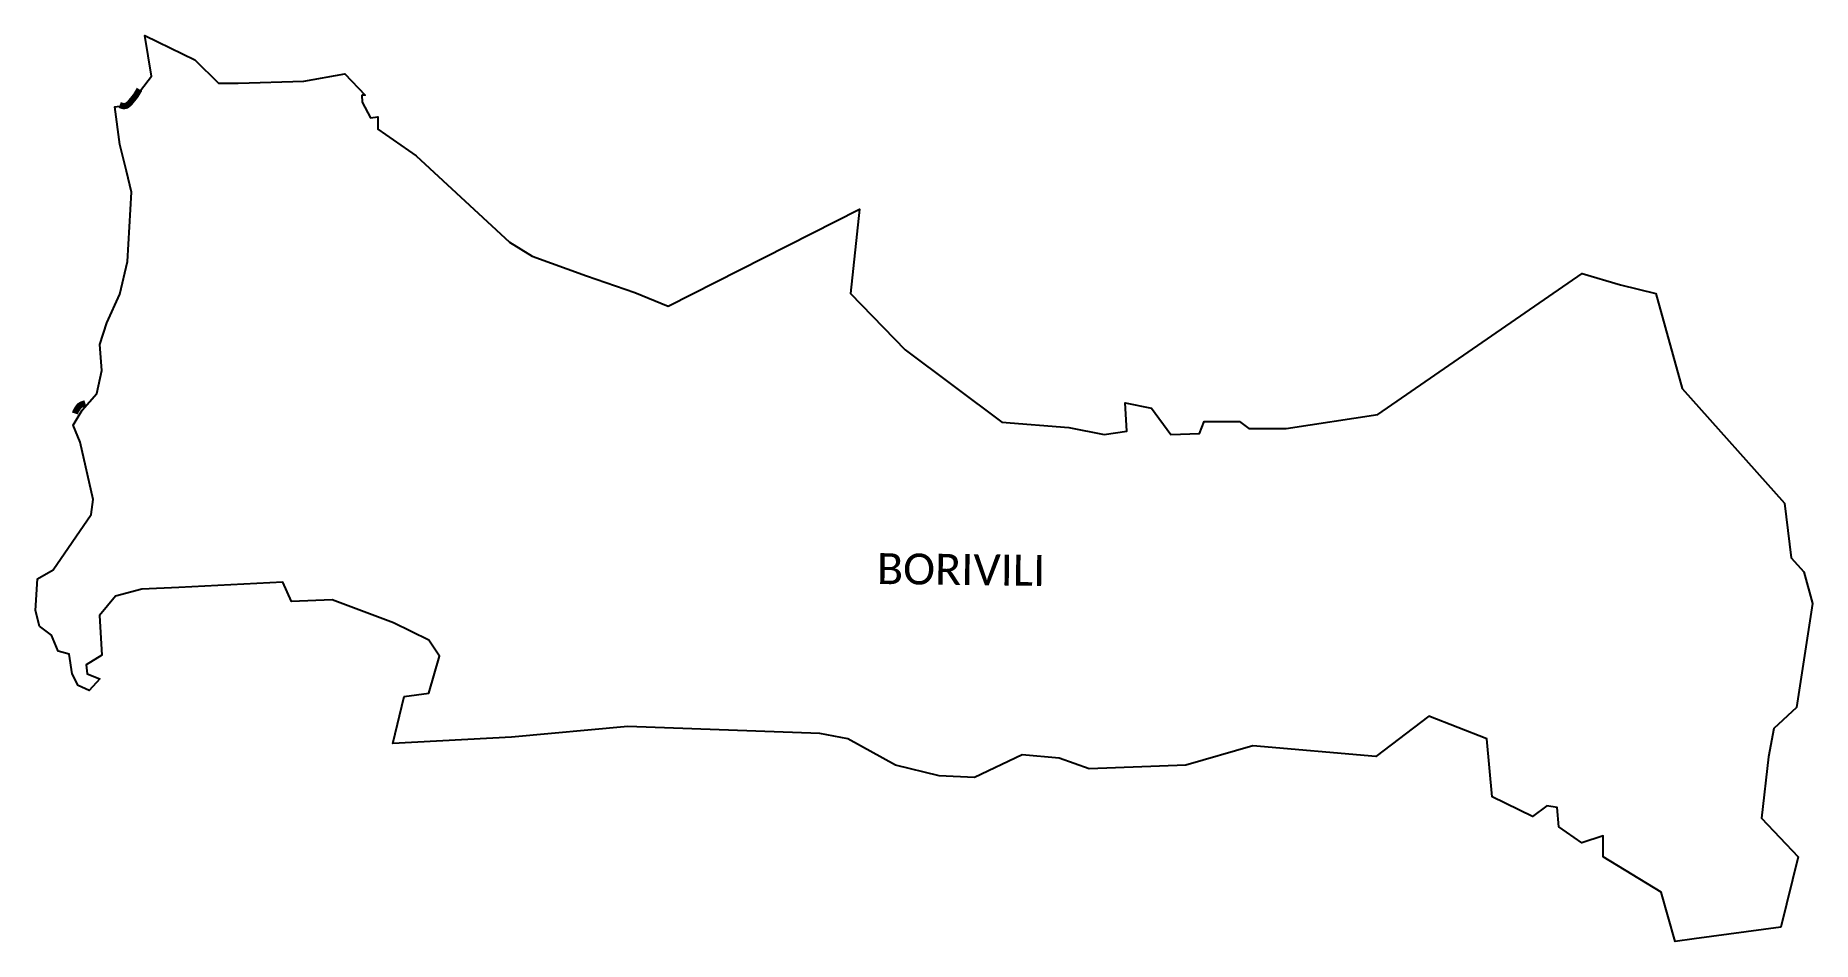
# Model space of a CAD drawing. Header units: metres. Extents: x 266208 to 280437, y 2124392 to 2131642.
import ezdxf

# ---------------------------------------------------------------- set-up
doc = ezdxf.new("R2010")
doc.units = ezdxf.units.M
for name, color, linetype in [('NATURALLY PROTECTED', 3, 'Continuous'), ('village', 22, 'Continuous'), ('VILLAGE NAME', 250, 'Continuous')]:
    doc.layers.add(name, color=color, linetype=linetype)
doc.styles.get("Standard").update_dxf_attribs({"font": 'simplex.shx'})

msp = doc.modelspace()

# ---------------------------------------------------------------- linework, layer by layer
at = {"color": 3, "flags": 128}
msp.add_lwpolyline([(268821, 2131166), (268823, 2131110)], dxfattribs=at)
at = {"layer": 'NATURALLY PROTECTED', "const_width": 50, "flags": 128}
for points in [[(267040, 2131211), (267009, 2131159), (266959, 2131098), (266937, 2131081), (266915, 2131076), (266893, 2131082), (266882, 2131086)], [(266607, 2128699), (266577, 2128689), (266559, 2128679), (266544, 2128659), (266528, 2128632), (266523, 2128617)]]:
    msp.add_lwpolyline(points, dxfattribs=at)
at = {"layer": 'village'}
msp.add_lwpolyline([(268823, 2131110), (268889, 2130983), (268950, 2130992), (268948, 2130893), (269255, 2130680), (270002, 2129987), (270184, 2129875), (270619, 2129718), (271007, 2129586), (271273, 2129475), (272807, 2130252), (272807, 2130252), (272807, 2130252), (272807, 2130252), (272735, 2129577), (273172, 2129126), (273947, 2128548), (274483, 2128505), (274765, 2128449), (274948, 2128477), (274934, 2128703), (275145, 2128660), (275300, 2128449), (275528, 2128458), (275566, 2128552), (275848, 2128552), (275923, 2128496), (276224, 2128496), (276957, 2128609), (278592, 2129737), (278901, 2129647), (279183, 2129577), (279394, 2128816), (280212, 2127899), (280268, 2127462), (280367, 2127349), (280437, 2127096), (280310, 2126264), (280127, 2126095), (280085, 2125869), (280028, 2125379), (280324, 2125069), (280184, 2124505), (279491, 2124412), (279338, 2124392), (279225, 2124787), (278760, 2125069), (278760, 2125238), (278591, 2125181), (278407, 2125308), (278393, 2125463), (278309, 2125477), (278196, 2125393), (277872, 2125548), (277829, 2126013), (277364, 2126196), (276941, 2125872), (275955, 2125957), (275419, 2125802), (274644, 2125773), (274404, 2125858), (274108, 2125886), (273727, 2125703), (273445, 2125717), (273093, 2125802), (272712, 2126013), (272487, 2126055), (270950, 2126112), (270020, 2126027), (269069, 2125976), (269160, 2126351), (269357, 2126380), (269442, 2126676), (269357, 2126803), (269075, 2126943), (268582, 2127127), (268258, 2127113), (268187, 2127268), (267356, 2127225), (267059, 2127211), (266848, 2127155), (266721, 2127000), (266739, 2126684), (266612, 2126605), (266620, 2126534), (266723, 2126494), (266636, 2126399), (266549, 2126439), (266501, 2126534), (266477, 2126692), (266390, 2126716), (266335, 2126843), (266239, 2126914), (266208, 2127041), (266224, 2127295), (266350, 2127366), (266652, 2127810), (266668, 2127929), (266565, 2128389), (266509, 2128524), (266580, 2128643), (266699, 2128778), (266739, 2128962), (266723, 2129168), (266779, 2129342), (266882, 2129572), (266945, 2129834), (266977, 2130389), (266937, 2130556), (266882, 2130770), (266842, 2131071), (266961, 2131087), (267135, 2131317), (267084, 2131642), (267188, 2131591), (267482, 2131447), (267673, 2131260), (267830, 2131261), (268357, 2131277), (268684, 2131336), (268848, 2131166), (268821, 2131166)], dxfattribs=at)
at = {"layer": 'village', "color": 3}
msp.add_lwpolyline([(268823, 2131110), (268889, 2130983), (268950, 2130992), (268948, 2130893), (269255, 2130680), (270002, 2129987), (270184, 2129875), (270619, 2129718), (271007, 2129586), (271273, 2129475), (272807, 2130252), (272807, 2130252), (272807, 2130252), (272807, 2130252), (272735, 2129577), (273172, 2129126), (273947, 2128548), (274483, 2128505), (274765, 2128449), (274948, 2128477), (274934, 2128703), (275145, 2128660), (275300, 2128449), (275528, 2128458), (275566, 2128552), (275848, 2128552), (275923, 2128496), (276224, 2128496), (276957, 2128609), (278592, 2129737), (278901, 2129647), (279183, 2129577), (279394, 2128816), (280212, 2127899), (280268, 2127462), (280367, 2127349), (280437, 2127096), (280310, 2126264), (280127, 2126095), (280085, 2125869), (280028, 2125379), (280324, 2125069), (280184, 2124505), (279491, 2124412), (279338, 2124392), (279225, 2124787), (278760, 2125069), (278760, 2125238), (278591, 2125181), (278407, 2125308), (278393, 2125463), (278309, 2125477), (278196, 2125393), (277872, 2125548), (277829, 2126013), (277364, 2126196), (276941, 2125872), (275955, 2125957), (275419, 2125802), (274644, 2125773), (274404, 2125858), (274108, 2125886), (273727, 2125703), (273445, 2125717), (273093, 2125802), (272712, 2126013), (272487, 2126055), (270950, 2126112), (270020, 2126027), (269069, 2125976), (269160, 2126351), (269357, 2126380), (269442, 2126676), (269357, 2126803), (269075, 2126943), (268582, 2127127), (268258, 2127113), (268187, 2127268), (267356, 2127225), (267059, 2127211), (266848, 2127155), (266721, 2127000), (266739, 2126684), (266612, 2126605), (266620, 2126534), (266723, 2126494), (266636, 2126399), (266549, 2126439), (266501, 2126534), (266477, 2126692), (266390, 2126716), (266335, 2126843), (266239, 2126914), (266208, 2127041), (266224, 2127295), (266350, 2127366), (266652, 2127810), (266668, 2127929), (266565, 2128389), (266509, 2128524), (266580, 2128643), (266699, 2128778), (266739, 2128962), (266723, 2129168), (266779, 2129342), (266882, 2129572), (266945, 2129834), (266977, 2130389), (266937, 2130556), (266882, 2130770), (266842, 2131071), (266961, 2131087), (267135, 2131317), (267084, 2131642), (267188, 2131591), (267482, 2131447), (267673, 2131260), (267830, 2131261), (268357, 2131277), (268684, 2131336), (268848, 2131166), (268821, 2131166)], dxfattribs=at)

# ---------------------------------------------------------------- texts
at = {"layer": 'VILLAGE NAME', "insert": (272947, 2127500), "char_height": 247.63, "attachment_point": 1, "rotation": 359.3415}
msp.add_mtext_dynamic_manual_height_columns('{\\fCalibri|b0|i0|c0|p34;BORIVILI}', width=3307.61, gutter_width=1238, heights=[554], dxfattribs=at)

doc.saveas('drawing.dxf')
